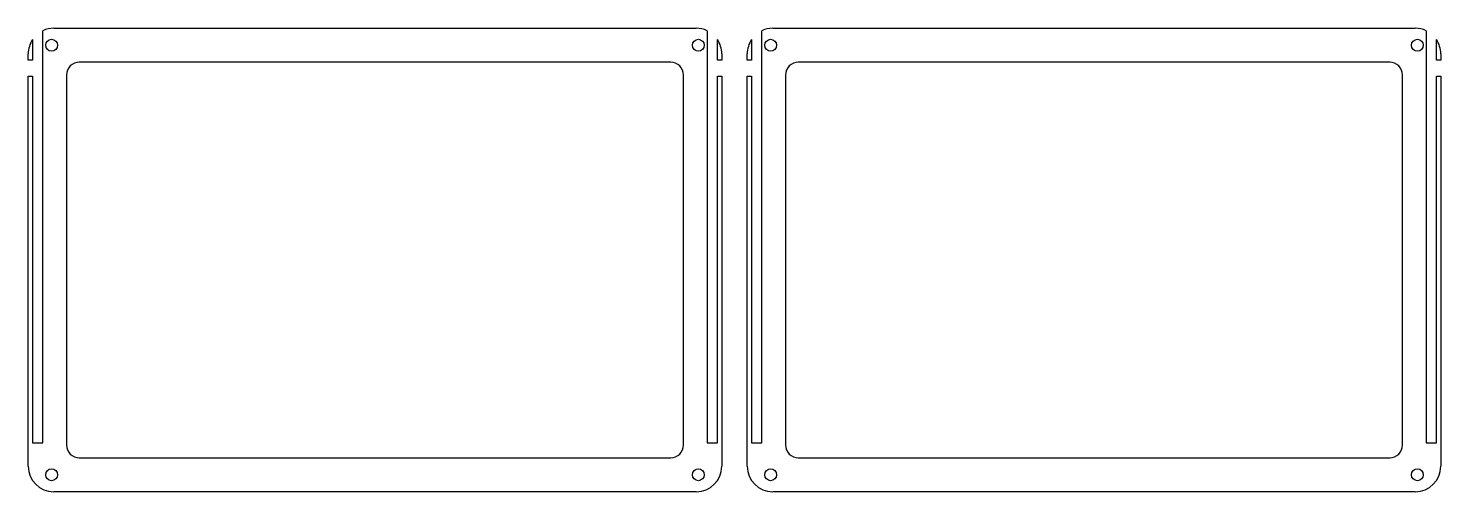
# Model space of a CAD drawing. Header units: millimetres. Extents: x 0 to 332, y -109 to 0.
import ezdxf

# ---------------------------------------------------------------- set-up
doc = ezdxf.new("R2010")
doc.units = ezdxf.units.MM

msp = doc.modelspace()

# ---------------------------------------------------------------- linework, layer by layer
for p, q in [((6, 0), (157, 0)), ((175, 0), (326, 0)), ((1, -2.68), (1, -7.5)), ((3.4, -97.5), (3.4, -0.59)), ((159.6, -0.59), (159.6, -97.5)), ((162, -7.5), (162, -2.68)), ((170, -2.68), (170, -7.5)), ((172.4, -97.5), (172.4, -0.59)), ((328.6, -0.59), (328.6, -97.5)), ((331, -7.5), (331, -2.68)), ((0, -7.5), (0, -6)), ((163, -6), (163, -7.5)), ((169, -7.5), (169, -6)), ((332, -6), (332, -7.5)), ((1, -7.5), (0, -7.5)), ((151, -8), (12, -8)), ((163, -7.5), (162, -7.5)), ((170, -7.5), (169, -7.5)), ((320, -8), (181, -8)), ((332, -7.5), (331, -7.5)), ((0, -103), (0, -11.3)), ((0, -11.3), (1, -11.3)), ((1, -11.3), (1, -97.5)), ((9, -11), (9, -98)), ((154, -98), (154, -11)), ((162, -97.5), (162, -11.3)), ((162, -11.3), (163, -11.3)), ((163, -11.3), (163, -103)), ((169, -103), (169, -11.3)), ((169, -11.3), (170, -11.3)), ((170, -11.3), (170, -97.5)), ((178, -11), (178, -98)), ((323, -98), (323, -11)), ((331, -97.5), (331, -11.3)), ((331, -11.3), (332, -11.3)), ((332, -11.3), (332, -103)), ((1, -97.5), (3.4, -97.5)), ((159.6, -97.5), (162, -97.5)), ((170, -97.5), (172.4, -97.5)), ((328.6, -97.5), (331, -97.5)), ((12, -101), (151, -101)), ((181, -101), (320, -101)), ((157, -109), (6, -109)), ((326, -109), (175, -109))]:
    msp.add_line(p, q)
for centre in [(5.5, -4), (157.5, -4), (174.5, -4), (326.5, -4), (5.5, -105), (157.5, -105), (174.5, -105), (326.5, -105)]:
    msp.add_circle(centre, 1.4)
for centre, radius, start, end in [((6, -6), 6, 90, 115.6793), ((157, -6), 6, 64.3207, 90), ((175, -6), 6, 90, 115.6793), ((326, -6), 6, 64.3207, 90), ((6, -6), 6, 146.4427, 180), ((157, -6), 6, 0, 33.5573), ((175, -6), 6, 146.4427, 180), ((326, -6), 6, 0, 33.5573), ((12, -11), 3, 90, 180), ((151, -11), 3, 0, 90), ((181, -11), 3, 90, 180), ((320, -11), 3, 0, 90), ((12, -98), 3, 180, 270), ((151, -98), 3, -90, 0), ((181, -98), 3, 180, 270), ((320, -98), 3, -90, 0), ((6, -103), 6, 180, 270), ((157, -103), 6, -90, 0), ((175, -103), 6, 180, 270), ((326, -103), 6, -90, 0)]:
    msp.add_arc(centre, radius, start, end)

doc.saveas('drawing.dxf')
